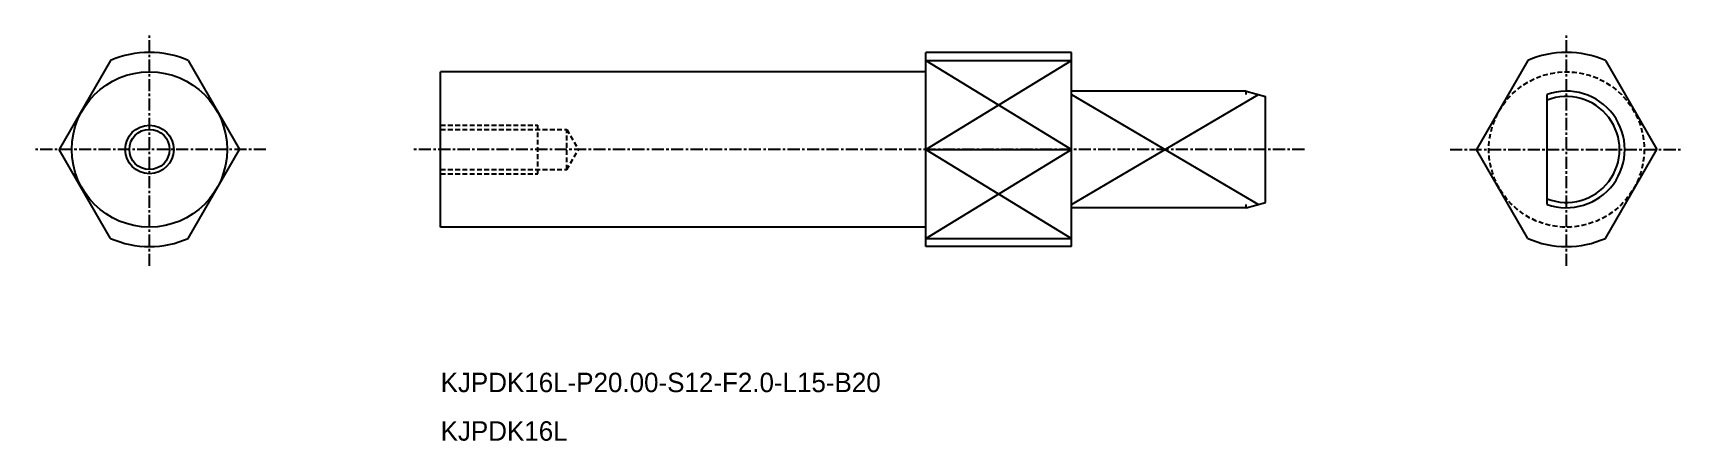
# Model space of a CAD drawing. Extents: x -2543 to -2373, y -865 to -823.
import ezdxf

# ---------------------------------------------------------------- set-up
doc = ezdxf.new("R2010")
doc.units = 0
doc.linetypes.add('CENTER', pattern=[2, 1.25, -0.25, 0.25, -0.25])
doc.linetypes.add('DASHED', pattern=[0.75, 0.5, -0.25])
doc.layers.get('0').update_dxf_attribs({"linetype": 'CONTINUOUS'})
doc.layers.add('CENTER', color=1, linetype='CENTER')

msp = doc.modelspace()

# ---------------------------------------------------------------- linework, layer by layer
at = {"color": 7, "linetype": 'CONTINUOUS'}
for p, q in [((-2534.58, -825.49), (-2539.87, -834.65)), ((-2526.58, -825.49), (-2521.29, -834.65)), ((-2435.58, -824.65), (-2450.58, -824.65)), ((-2450.58, -844.65), (-2450.58, -824.65)), ((-2450.58, -825.49), (-2435.58, -825.49)), ((-2435.58, -844.65), (-2435.58, -824.65)), ((-2388.58, -825.49), (-2393.87, -834.65)), ((-2380.58, -825.49), (-2375.29, -834.65)), ((-2450.58, -826.65), (-2500.58, -826.65)), ((-2500.58, -842.65), (-2500.58, -826.65)), ((-2417.58, -828.65), (-2435.58, -828.65)), ((-2417.58, -828.65), (-2415.58, -829.19)), ((-2417.58, -829), (-2417.58, -828.65)), ((-2415.58, -840.12), (-2415.58, -829.19)), ((-2386.58, -840.31), (-2386.58, -829)), ((-2534.58, -843.82), (-2539.87, -834.65)), ((-2526.58, -843.82), (-2521.29, -834.65)), ((-2450.58, -834.65), (-2435.58, -834.65)), ((-2388.58, -843.82), (-2393.87, -834.65)), ((-2380.58, -843.82), (-2375.29, -834.65)), ((-2417.58, -840.65), (-2435.58, -840.65)), ((-2417.58, -840.65), (-2415.58, -840.12)), ((-2417.58, -840.65), (-2417.58, -840.31)), ((-2450.58, -842.65), (-2500.58, -842.65)), ((-2450.58, -843.82), (-2435.58, -843.82)), ((-2435.58, -844.65), (-2450.58, -844.65))]:
    msp.add_line(p, q, dxfattribs=at)
at = {"color": 3, "linetype": 'CONTINUOUS'}
for p, q in [((-2450.58, -834.65), (-2435.58, -825.49)), ((-2450.58, -825.49), (-2435.58, -834.65)), ((-2435.58, -840.31), (-2416.3, -829)), ((-2435.58, -829), (-2416.3, -840.31)), ((-2450.58, -843.82), (-2435.58, -834.65)), ((-2450.58, -834.65), (-2435.58, -843.82))]:
    msp.add_line(p, q, dxfattribs=at)
at = {"color": 3, "linetype": 'DASHED'}
for p, q in [((-2500.58, -832.15), (-2490.58, -832.15)), ((-2500.58, -832.59), (-2487.58, -832.59)), ((-2490.58, -837.15), (-2490.58, -832.15)), ((-2487.58, -836.72), (-2487.58, -832.59)), ((-2487.58, -832.59), (-2486.39, -834.65)), ((-2487.58, -836.72), (-2486.39, -834.65)), ((-2500.58, -836.72), (-2487.58, -836.72)), ((-2500.58, -837.15), (-2490.58, -837.15))]:
    msp.add_line(p, q, dxfattribs=at)
at = {"color": 7, "linetype": 'CONTINUOUS'}
for radius in [8, 2.07]:
    msp.add_circle((-2530.58, -834.65), radius, dxfattribs=at)
at = {"color": 3, "linetype": 'DASHED'}
msp.add_circle((-2384.58, -834.65), 8, dxfattribs=at)
at = {"color": 3, "linetype": 'CONTINUOUS'}
msp.add_circle((-2530.58, -834.65), 2.5, dxfattribs=at)
at = {"color": 7, "linetype": 'CONTINUOUS'}
for centre, radius, start, end in [((-2530.58, -834.65), 10, 66.4218, 113.5782), ((-2384.58, -834.65), 10, 66.4218, 113.5782), ((-2384.58, -834.65), 6, 250.5288, 109.4712), ((-2384.58, -834.65), 5.46, 248.5293, 111.4707), ((-2530.58, -834.65), 10, 246.4218, 293.5782), ((-2384.58, -834.65), 10, 246.4218, 293.5782)]:
    msp.add_arc(centre, radius, start, end, dxfattribs=at)
at = {"layer": 'CENTER', "color": 1, "linetype": 'CENTER'}
for p, q in [((-2530.58, -846.65), (-2530.58, -822.65)), ((-2384.58, -846.65), (-2384.58, -822.65)), ((-2518.58, -834.65), (-2542.58, -834.65)), ((-2411.58, -834.65), (-2503.58, -834.65)), ((-2396.58, -834.65), (-2372.58, -834.65))]:
    msp.add_line(p, q, dxfattribs=at)

# ---------------------------------------------------------------- texts
at = {"color": 7, "linetype": 'CONTINUOUS'}
for s, p in [('KJPDK16L-P20.00-S12-F2.0-L15-B20', (-2500.58, -859.65)), ('KJPDK16L', (-2500.58, -864.65))]:
    msp.add_text(s, height=2, dxfattribs=at).set_placement(p)

doc.saveas('drawing.dxf')
